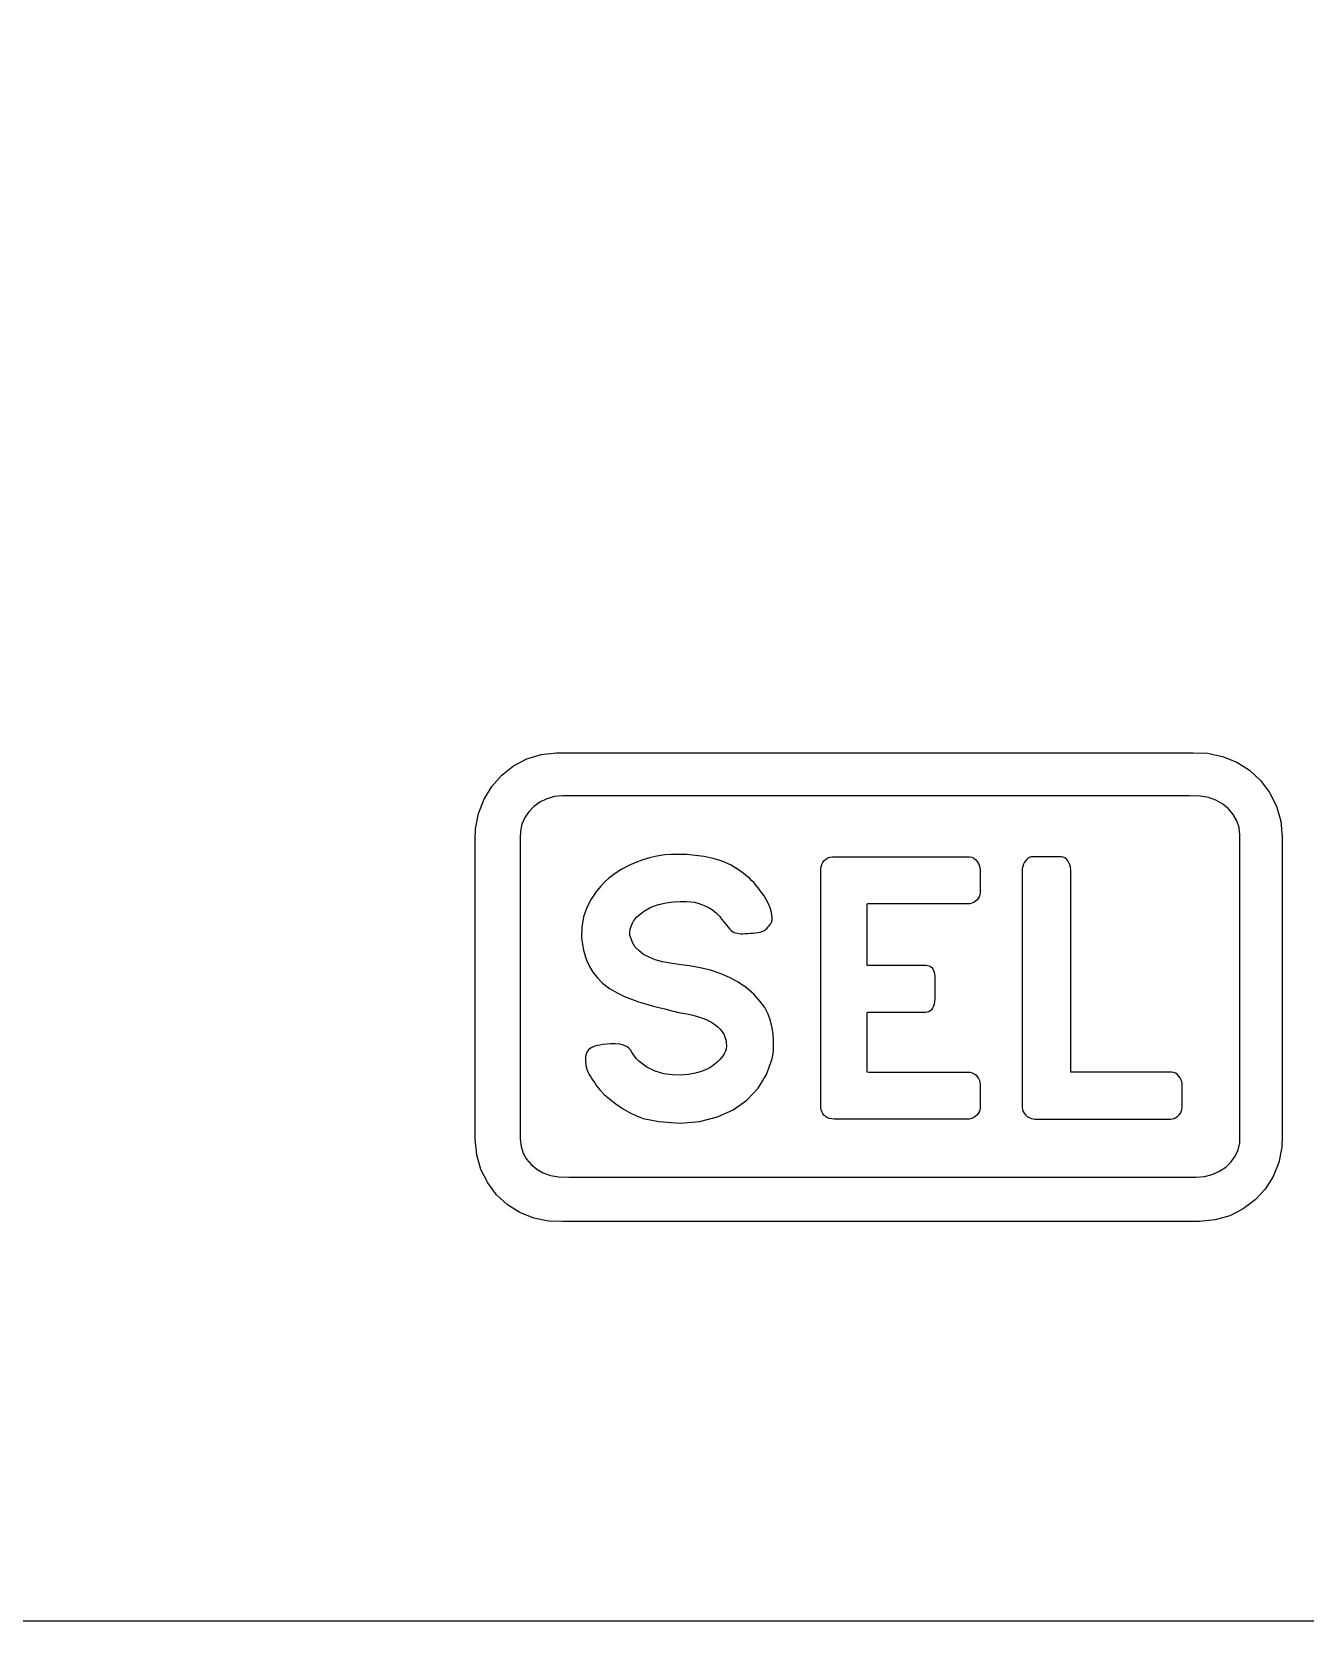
# Model space of a CAD drawing. Extents: x 0.9 to 53.1, y 0.9 to 35.1.
# Drawn here: x 25.196 to 26.775, y 9.154 to 11.123 of the extents above; entities that cross this region are included whole.
import ezdxf

# ---------------------------------------------------------------- set-up
doc = ezdxf.new("R2010")
doc.units = 0
doc.header["$MEASUREMENT"] = 0
doc.layers.add('2.0_____DWG', color=7, linetype='CONTINUOUS')

msp = doc.modelspace()

# ---------------------------------------------------------------- linework, layer by layer
at = {"layer": '2.0_____DWG'}
msp.add_lwpolyline([(27.8669, 9.1538), (22.0414, 9.1538), (22.0414, 17.6038), (27.8669, 17.6038)], dxfattribs=at)
for points in [[(25.8468, 10.2298), (25.8773, 10.2298), (25.9585, 10.2298), (26.0747, 10.2298), (26.2104, 10.2298), (26.35, 10.2298), (26.4779, 10.2298), (26.5786, 10.2298), (26.6364, 10.2298), (26.6541, 10.2293), (26.6728, 10.2255), (26.6903, 10.2184), (26.706, 10.2083), (26.7197, 10.1956), (26.731, 10.1806), (26.7395, 10.1638), (26.7449, 10.1454), (26.7467, 10.126), (26.7467, 10.1116), (26.7467, 10.0735), (26.7467, 10.0188), (26.7467, 9.955), (26.7467, 9.8894), (26.7467, 9.8292), (26.7467, 9.7819), (26.7467, 9.7547), (26.7462, 9.7412), (26.7426, 9.7224), (26.7356, 9.705), (26.7257, 9.6894), (26.7131, 9.6758), (26.6984, 9.6647), (26.6818, 9.6563), (26.6636, 9.6511), (26.6443, 9.6492), (26.6138, 9.6492), (26.5326, 9.6492), (26.4164, 9.6492), (26.2807, 9.6492), (26.1411, 9.6492), (26.0132, 9.6492), (25.9125, 9.6492), (25.8547, 9.6492), (25.8372, 9.6497), (25.8187, 9.6533), (25.8016, 9.6602), (25.7861, 9.6699), (25.7727, 9.6823), (25.7617, 9.6969), (25.7533, 9.7135), (25.7481, 9.7316), (25.7463, 9.751), (25.7463, 9.7653), (25.7463, 9.8035), (25.7463, 9.8581), (25.7463, 9.922), (25.7463, 9.9876), (25.7463, 10.0478), (25.7463, 10.0951), (25.7463, 10.1223), (25.7467, 10.1358), (25.7503, 10.1548), (25.7571, 10.1724), (25.7669, 10.1883), (25.7792, 10.2022), (25.7936, 10.2137), (25.81, 10.2224), (25.8278, 10.2279)], [(25.8546, 10.1765), (25.8444, 10.1756), (25.835, 10.173), (25.8264, 10.1689), (25.8189, 10.1635), (25.8126, 10.157), (25.8076, 10.1496), (25.8041, 10.1415), (25.8023, 10.1328), (25.802, 10.1246), (25.802, 10.0973), (25.802, 10.0496), (25.802, 9.9891), (25.802, 9.923), (25.802, 9.8588), (25.802, 9.8038), (25.802, 9.7654), (25.802, 9.751), (25.803, 9.7422), (25.8056, 9.7339), (25.8099, 9.7263), (25.8156, 9.7196), (25.8225, 9.7138), (25.8306, 9.7093), (25.8396, 9.7061), (25.8494, 9.7044), (25.8624, 9.7042), (25.9193, 9.7042), (26.0185, 9.7042), (26.1445, 9.7042), (26.2819, 9.7042), (26.4156, 9.7042), (26.5301, 9.7042), (26.61, 9.7042), (26.6401, 9.7042), (26.6504, 9.705), (26.66, 9.7075), (26.6688, 9.7114), (26.6766, 9.7166), (26.6832, 9.7228), (26.6885, 9.73), (26.6922, 9.738), (26.6941, 9.7465), (26.6943, 9.7547), (26.6943, 9.7821), (26.6943, 9.8297), (26.6943, 9.8902), (26.6943, 9.9563), (26.6943, 10.0205), (26.6943, 10.0755), (26.6943, 10.1139), (26.6943, 10.1284), (26.6934, 10.1372), (26.6905, 10.1456), (26.686, 10.1534), (26.6801, 10.1604), (26.6729, 10.1664), (26.6645, 10.1711), (26.6553, 10.1745), (26.6453, 10.1763), (26.6322, 10.1765), (26.5753, 10.1765), (26.4762, 10.1765), (26.3502, 10.1765), (26.2127, 10.1765), (26.0791, 10.1765), (25.9646, 10.1765), (25.8846, 10.1765)], [(25.9346, 9.8656), (25.93, 9.8677), (25.9249, 9.8689), (25.9196, 9.8695), (25.9143, 9.8695), (25.9092, 9.8691), (25.9046, 9.8685), (25.9005, 9.8678), (25.8973, 9.8671), (25.8946, 9.8664), (25.89, 9.8644), (25.8868, 9.8619), (25.8846, 9.859), (25.8834, 9.8558), (25.8828, 9.8526), (25.8828, 9.8495), (25.883, 9.8467), (25.8832, 9.8444), (25.8835, 9.8423), (25.8843, 9.8394), (25.8852, 9.8366), (25.8863, 9.8339), (25.8876, 9.8313), (25.889, 9.8287), (25.8906, 9.8261), (25.8924, 9.8235), (25.8943, 9.8209), (25.8967, 9.8174), (25.9007, 9.8123), (25.9062, 9.8067), (25.913, 9.8008), (25.9206, 9.7949), (25.9289, 9.7893), (25.9374, 9.7842), (25.9461, 9.78), (25.9544, 9.7769), (25.974, 9.7729), (26.0002, 9.771), (26.0244, 9.773), (26.0465, 9.7787), (26.0661, 9.7877), (26.083, 9.7997), (26.0968, 9.8144), (26.1074, 9.8315), (26.1143, 9.8508), (26.1159, 9.8598), (26.1162, 9.8659), (26.1162, 9.873), (26.1156, 9.8809), (26.1144, 9.8892), (26.1124, 9.8977), (26.1094, 9.9061), (26.1052, 9.9143), (26.0996, 9.9218), (26.0916, 9.9307), (26.0824, 9.9388), (26.0724, 9.9458), (26.0615, 9.9516), (26.05, 9.9565), (26.0378, 9.9605), (26.0251, 9.9636), (26.012, 9.966), (25.9986, 9.9677), (25.988, 9.9691), (25.9783, 9.971), (25.9695, 9.9735), (25.9618, 9.9766), (25.955, 9.9802), (25.9493, 9.9844), (25.9447, 9.9893), (25.9412, 9.9948), (25.939, 10.0005), (25.9381, 10.0035), (25.9378, 10.0063), (25.9378, 10.0089), (25.9383, 10.0113), (25.939, 10.0137), (25.94, 10.0161), (25.9412, 10.0187), (25.9426, 10.0215), (25.9463, 10.0264), (25.9548, 10.0334), (25.9641, 10.0385), (25.9736, 10.042), (25.983, 10.0442), (25.9921, 10.0454), (26.0004, 10.0458), (26.0077, 10.0457), (26.0136, 10.0454), (26.018, 10.0449), (26.0221, 10.0438), (26.0261, 10.0424), (26.03, 10.0409), (26.0337, 10.0392), (26.0371, 10.0373), (26.0402, 10.0354), (26.043, 10.0334), (26.0453, 10.0314), (26.0471, 10.0295), (26.0493, 10.027), (26.0517, 10.024), (26.0543, 10.0207), (26.0569, 10.0174), (26.0594, 10.0143), (26.0618, 10.0116), (26.0638, 10.0094), (26.0654, 10.0082), (26.0672, 10.0074), (26.0692, 10.0067), (26.0713, 10.0063), (26.0734, 10.006), (26.0757, 10.0058), (26.0781, 10.0058), (26.0808, 10.0059), (26.0838, 10.0061), (26.0871, 10.0063), (26.0905, 10.0065), (26.0937, 10.0068), (26.0966, 10.0073), (26.0993, 10.0078), (26.1017, 10.0086), (26.104, 10.0095), (26.106, 10.0108), (26.1078, 10.0123), (26.1093, 10.0142), (26.1105, 10.0156), (26.1115, 10.0167), (26.1123, 10.0178), (26.1129, 10.0187), (26.1134, 10.0197), (26.1138, 10.0207), (26.1141, 10.0218), (26.1143, 10.0231), (26.1144, 10.0257), (26.1134, 10.0319), (26.1118, 10.0377), (26.1097, 10.043), (26.1071, 10.048), (26.1043, 10.0527), (26.1012, 10.057), (26.0982, 10.0611), (26.0951, 10.065), (26.0921, 10.0687), (26.0889, 10.0718), (26.0861, 10.0745), (26.0835, 10.0768), (26.0809, 10.0789), (26.0783, 10.0808), (26.0756, 10.0828), (26.0727, 10.0848), (26.0694, 10.0871), (26.0627, 10.0911), (26.0523, 10.0955), (26.0414, 10.0989), (26.0302, 10.1013), (26.0191, 10.1029), (26.0084, 10.1038), (25.9983, 10.1041), (25.9894, 10.104), (25.9817, 10.1035), (25.9759, 10.1028), (25.9695, 10.1016), (25.9622, 10.0997), (25.9541, 10.0972), (25.9455, 10.094), (25.9367, 10.0902), (25.928, 10.0856), (25.9197, 10.0805), (25.9119, 10.0746), (25.9069, 10.0701), (25.9015, 10.0644), (25.8957, 10.0572), (25.8899, 10.0484), (25.8847, 10.0383), (25.8806, 10.0268), (25.8782, 10.014), (25.878, 10.0001), (25.8805, 9.9852), (25.8815, 9.9813), (25.8829, 9.9767), (25.8849, 9.9712), (25.8879, 9.965), (25.892, 9.9583), (25.8973, 9.9514), (25.9042, 9.9445), (25.9128, 9.9379), (25.923, 9.9319), (25.9314, 9.928), (25.94, 9.9245), (25.9487, 9.9214), (25.9572, 9.9187), (25.9656, 9.9164), (25.9737, 9.9143), (25.9813, 9.9125), (25.9884, 9.9108), (25.9942, 9.9094), (25.9982, 9.9083), (26.003, 9.9073), (26.0084, 9.9063), (26.0143, 9.9051), (26.0205, 9.9036), (26.0266, 9.9017), (26.0327, 9.8994), (26.0384, 9.8965), (26.0433, 9.8932), (26.0469, 9.8902), (26.0499, 9.8873), (26.0524, 9.8842), (26.0544, 9.8811), (26.0558, 9.8778), (26.0568, 9.8743), (26.0574, 9.8705), (26.0576, 9.8665), (26.0574, 9.8631), (26.0564, 9.8602), (26.0548, 9.8569), (26.0524, 9.8534), (26.0493, 9.8498), (26.0457, 9.8462), (26.0415, 9.8428), (26.0369, 9.8397), (26.0318, 9.8371), (26.0263, 9.835), (26.0193, 9.833), (26.0108, 9.8314), (26.0012, 9.8305), (25.9908, 9.8307), (25.9801, 9.8322), (25.9693, 9.8354), (25.9589, 9.8405), (25.9492, 9.848), (25.9459, 9.8513), (25.9441, 9.8536), (25.9425, 9.8557), (25.9413, 9.8577), (25.9401, 9.8596), (25.939, 9.8614), (25.9377, 9.8629), (25.9363, 9.8643)], [(26.1747, 10.0629), (26.1747, 10.0629), (26.1747, 10.0629), (26.1747, 10.0629), (26.1747, 10.0629), (26.1747, 10.0629), (26.1747, 10.0629), (26.1747, 10.0629), (26.1747, 10.0629), (26.1747, 10.063), (26.1747, 10.064), (26.1747, 10.0663), (26.1747, 10.0694), (26.1747, 10.0729), (26.1747, 10.0766), (26.1747, 10.08), (26.1747, 10.0827), (26.1747, 10.0843), (26.1747, 10.0858), (26.1751, 10.0888), (26.176, 10.0917), (26.1773, 10.0942), (26.1789, 10.0964), (26.181, 10.0983), (26.1833, 10.0997), (26.186, 10.1007), (26.189, 10.1012), (26.1923, 10.1012), (26.204, 10.1012), (26.2241, 10.1012), (26.2496, 10.1012), (26.2776, 10.1012), (26.3053, 10.1012), (26.3296, 10.1012), (26.3477, 10.1012), (26.3566, 10.1012), (26.3591, 10.1011), (26.3618, 10.1005), (26.3642, 10.0993), (26.3664, 10.0978), (26.3683, 10.0958), (26.3699, 10.0935), (26.3711, 10.0909), (26.3719, 10.088), (26.3722, 10.0849), (26.3722, 10.0838), (26.3722, 10.0813), (26.3722, 10.0775), (26.3722, 10.0731), (26.3722, 10.0684), (26.3722, 10.0639), (26.3722, 10.0602), (26.3722, 10.0577), (26.3722, 10.0566), (26.3719, 10.054), (26.3711, 10.0516), (26.3699, 10.0494), (26.3683, 10.0475), (26.3664, 10.0459), (26.3642, 10.0445), (26.3618, 10.0436), (26.3591, 10.043), (26.3568, 10.0429), (26.35, 10.0429), (26.3364, 10.0429), (26.3181, 10.0429), (26.2973, 10.0429), (26.2762, 10.0429), (26.257, 10.0429), (26.2419, 10.0429), (26.233, 10.0429), (26.2317, 10.0423), (26.2317, 10.0374), (26.2317, 10.0285), (26.2317, 10.017), (26.2317, 10.0042), (26.2317, 9.9915), (26.2317, 9.9801), (26.2317, 9.9715), (26.2317, 9.967), (26.2327, 9.9666), (26.2383, 9.9666), (26.2474, 9.9666), (26.2588, 9.9666), (26.2712, 9.9666), (26.2833, 9.9666), (26.2938, 9.9666), (26.3015, 9.9666), (26.305, 9.9666), (26.3068, 9.9665), (26.3088, 9.9659), (26.3106, 9.965), (26.3122, 9.9637), (26.3135, 9.9621), (26.3145, 9.9603), (26.3153, 9.9582), (26.3158, 9.9559), (26.3159, 9.9534), (26.3159, 9.9524), (26.3159, 9.9497), (26.3159, 9.9458), (26.3159, 9.9413), (26.3159, 9.9365), (26.3159, 9.932), (26.3159, 9.9284), (26.3159, 9.9259), (26.3159, 9.9247), (26.3157, 9.9215), (26.3152, 9.9185), (26.3143, 9.9159), (26.3133, 9.9136), (26.3119, 9.9116), (26.3103, 9.9101), (26.3085, 9.909), (26.3065, 9.9084), (26.3047, 9.9083), (26.3003, 9.9083), (26.2921, 9.9083), (26.2812, 9.9083), (26.2689, 9.9083), (26.2566, 9.9083), (26.2456, 9.9083), (26.237, 9.9083), (26.2322, 9.9083), (26.2317, 9.9075), (26.2317, 9.9023), (26.2317, 9.8934), (26.2317, 9.8821), (26.2317, 9.8696), (26.2317, 9.8574), (26.2317, 9.8466), (26.2317, 9.8386), (26.2317, 9.8346), (26.2341, 9.8344), (26.2442, 9.8344), (26.2602, 9.8344), (26.2799, 9.8344), (26.3012, 9.8344), (26.3217, 9.8344), (26.3393, 9.8344), (26.3518, 9.8344), (26.3571, 9.8344), (26.3596, 9.8342), (26.3622, 9.8334), (26.3646, 9.8323), (26.3668, 9.8307), (26.3687, 9.8288), (26.3702, 9.8265), (26.3713, 9.824), (26.372, 9.8214), (26.3722, 9.8188), (26.3722, 9.8176), (26.3722, 9.8148), (26.3722, 9.8108), (26.3722, 9.8062), (26.3722, 9.8015), (26.3722, 9.7971), (26.3722, 9.7935), (26.3722, 9.7912), (26.3722, 9.79), (26.3718, 9.7875), (26.3709, 9.7851), (26.3697, 9.7828), (26.368, 9.7808), (26.3661, 9.7791), (26.3638, 9.7777), (26.3613, 9.7767), (26.3586, 9.7761), (26.3558, 9.7761), (26.345, 9.7761), (26.3256, 9.7761), (26.3004, 9.7761), (26.2725, 9.7761), (26.2447, 9.7761), (26.22, 9.7761), (26.2012, 9.7761), (26.1913, 9.7761), (26.1885, 9.7762), (26.1855, 9.7768), (26.1829, 9.7778), (26.1806, 9.7792), (26.1786, 9.781), (26.177, 9.783), (26.1758, 9.7853), (26.175, 9.7877), (26.1747, 9.7902), (26.1747, 9.7972), (26.1747, 9.8206), (26.1747, 9.8563), (26.1747, 9.8996), (26.1747, 9.9457), (26.1747, 9.9898), (26.1747, 10.0273), (26.1747, 10.0532)], [(26.4243, 9.7906), (26.4246, 9.7881), (26.4255, 9.7856), (26.4268, 9.7833), (26.4286, 9.7812), (26.4307, 9.7794), (26.433, 9.7779), (26.4354, 9.7768), (26.4379, 9.7762), (26.4402, 9.7761), (26.4503, 9.7761), (26.4697, 9.7761), (26.4953, 9.7761), (26.5241, 9.7761), (26.5529, 9.7761), (26.5785, 9.7761), (26.5979, 9.7761), (26.608, 9.7761), (26.6103, 9.7762), (26.6127, 9.7768), (26.6149, 9.7779), (26.617, 9.7794), (26.6189, 9.7812), (26.6204, 9.7833), (26.6216, 9.7856), (26.6224, 9.7881), (26.6226, 9.7906), (26.6226, 9.7917), (26.6226, 9.7944), (26.6226, 9.7984), (26.6226, 9.8031), (26.6226, 9.8079), (26.6226, 9.8124), (26.6226, 9.8161), (26.6226, 9.8183), (26.6226, 9.8198), (26.6221, 9.8226), (26.6212, 9.8252), (26.6199, 9.8276), (26.6183, 9.8298), (26.6163, 9.8316), (26.6142, 9.833), (26.6119, 9.8339), (26.6095, 9.8344), (26.6066, 9.8344), (26.5967, 9.8344), (26.5807, 9.8344), (26.5609, 9.8344), (26.5395, 9.8344), (26.5189, 9.8344), (26.5014, 9.8344), (26.4892, 9.8344), (26.4846, 9.8344), (26.4846, 9.8436), (26.4846, 9.8681), (26.4846, 9.9034), (26.4846, 9.9448), (26.4846, 9.9877), (26.4846, 10.0276), (26.4846, 10.0598), (26.4846, 10.0797), (26.4846, 10.085), (26.4842, 10.0882), (26.4834, 10.0911), (26.4823, 10.0938), (26.4809, 10.0962), (26.4792, 10.0981), (26.4773, 10.0997), (26.4753, 10.1007), (26.4731, 10.1012), (26.4718, 10.1012), (26.469, 10.1012), (26.4645, 10.1012), (26.4589, 10.1012), (26.4529, 10.1012), (26.4471, 10.1012), (26.4422, 10.1012), (26.4388, 10.1012), (26.4375, 10.1012), (26.4353, 10.1009), (26.4331, 10.1001), (26.431, 10.0987), (26.4291, 10.0969), (26.4274, 10.0946), (26.426, 10.0921), (26.425, 10.0892), (26.4244, 10.0861), (26.4243, 10.0828), (26.4243, 10.0671), (26.4243, 10.0366), (26.4243, 9.9964), (26.4243, 9.9514), (26.4243, 9.9063), (26.4243, 9.8661), (26.4243, 9.8357), (26.4243, 9.8199), (26.4243, 9.8183), (26.4243, 9.8161), (26.4243, 9.8124), (26.4243, 9.8079), (26.4243, 9.8031), (26.4243, 9.7984), (26.4243, 9.7944), (26.4243, 9.7917)]]:
    msp.add_lwpolyline(points, close=True, dxfattribs=at)

doc.saveas('drawing.dxf')
